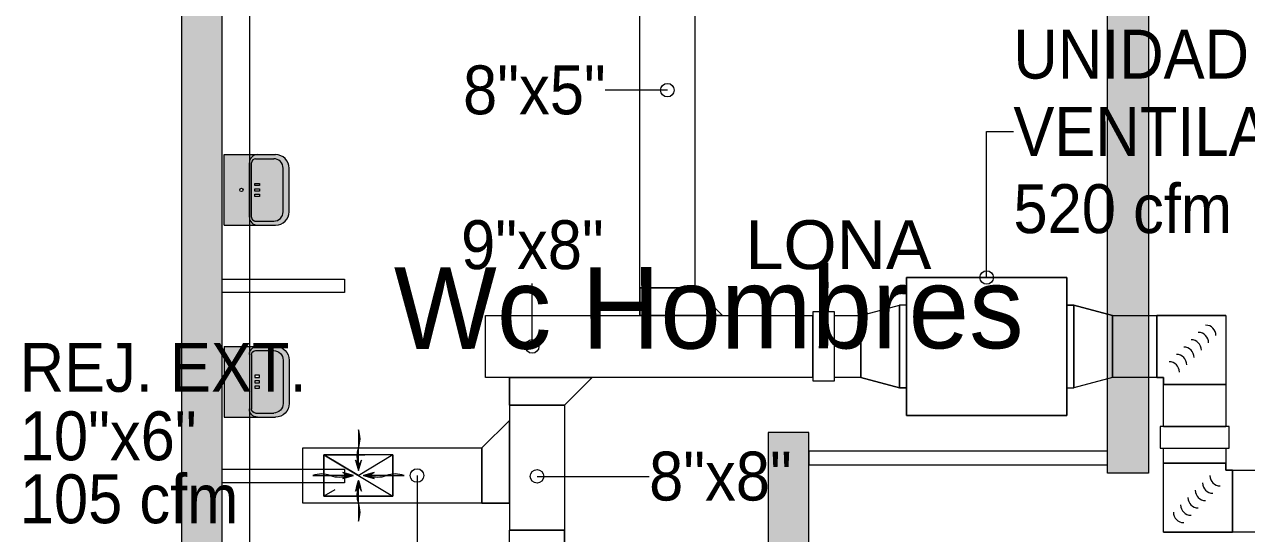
# Model space of a CAD drawing. Header units: metres. Extents: x 32 to 132, y -29 to 44.
# Drawn here: x 54.674 to 59.173, y -16.57 to -14.695 of the extents above; entities that cross this region are included whole.
import ezdxf
from ezdxf.enums import TextEntityAlignment as Align

# ---------------------------------------------------------------- set-up
doc = ezdxf.new("R2010")
doc.units = ezdxf.units.M
doc.header["$LTSCALE"] = 100
doc.linetypes.add('Hidden 1_5', pattern=[0.0022, 0.0015, -0.0007])
for name, color, linetype, lineweight in [('A-DETL-GENF', 7, 'Continuous', 9), ('A-GENM', 7, 'Continuous', 18), ('A-WALL', 8, 'Continuous', 9), ('Arqui', 8, 'Continuous', 0), ('M-EQPM', 7, 'Continuous', 18), ('M-EQPM-IDEN', 7, 'Continuous', 9), ('M-HVAC-CDFF-IDEN', 7, 'Continuous', 9), ('M-HVAC-DUCT', 7, 'Continuous', 18), ('M-HVAC-DUCT-ANNO', 7, 'Hidden 1_5', 18), ('M-HVAC-DUCT-IDEN', 7, 'Continuous', 9)]:
    doc.layers.add(name, color=color, linetype=linetype, lineweight=lineweight)
doc.layers.add('M-HVAC-CDFF', color=8, linetype='Continuous', lineweight=18, true_color=0x414141)
doc.styles.add('ROMAN', font='ROMANS', dxfattribs={"width": 1.2})
doc.styles.add('SansSerif_2', font='SANSS__.TTF', dxfattribs={"width": 0.9, "height": 0.18})
doc.styles.add('SansSerif_3', font='SANSS__.TTF', dxfattribs={"height": 0.18})

# ---------------------------------------------------------------- blocks, each defined once
blk = doc.blocks.new('Est etapa 3 torre')
at = {"layer": 'Arqui'}
blk.add_line((1123.3004, -5955.3542), (1123.3004, -6014.9141), dxfattribs=at)
blk = doc.blocks.new('P8P1P161')
at = {"layer": 'Arqui'}
h = blk.add_hatch(color=256, dxfattribs=at)
h.dxf.hatch_style = 1
h.paths.add_polyline_path([(-0.13, 0), (0.13, 0), (0.13, -0.08), (-0.13, -0.08)])
h.paths.add_polyline_path([(-0.0063, -0.0641, 1), (0.0063, -0.0641, 1)], flags=16)
h.paths.add_polyline_path([(-0.13, -0.08), (0.13, -0.08), (0.13, -0.1233, 0.414214), (0.1, -0.0933), (-0.1, -0.0933, 0.414214), (-0.13, -0.1233)])
h.paths.add_polyline_path([(-0.1, -0.0933), (0.1, -0.0933, -0.414214), (0.13, -0.1233), (0.13, -0.19, -0.414214), (0.08, -0.24), (-0.08, -0.24, -0.414214), (-0.13, -0.19), (-0.13, -0.1233, -0.414214)])
h.paths.add_polyline_path([(-0.1, -0.1014, 0.414214), (-0.1149, -0.1163), (-0.1149, -0.1829, 0.414214), (-0.08, -0.2178), (0.08, -0.2178, 0.414214), (0.1149, -0.1829), (0.1149, -0.1163, 0.414214), (0.1, -0.1014)], flags=16)
h.paths.add_polyline_path([(-0.024, -0.1136), (-0.024, -0.1304), (-0.016, -0.1304), (-0.016, -0.1136)], flags=0)
h.paths.add_polyline_path([(-0.004, -0.1136), (-0.004, -0.1304), (0.004, -0.1304), (0.004, -0.1136)], flags=0)
h.paths.add_polyline_path([(0.016, -0.1136), (0.016, -0.1304), (0.024, -0.1304), (0.024, -0.1136)], flags=0)
h.paths.add_polyline_path([(-0.1149, -0.1163, -0.414214), (-0.1, -0.1014), (0.1, -0.1014, -0.414214), (0.1149, -0.1163), (0.1149, -0.1829, -0.414214), (0.08, -0.2178), (-0.08, -0.2178, -0.414214), (-0.1149, -0.1829)], flags=0)
h = blk.add_hatch(color=256, dxfattribs=at)
h.dxf.hatch_style = 1
h.paths.add_polyline_path([(-0.1149, -0.1163), (-0.1149, -0.1829, 0.414214), (-0.08, -0.2178), (0.08, -0.2178, 0.414214), (0.1149, -0.1829), (0.1149, -0.1163, 0.414214), (0.1, -0.1014), (-0.1, -0.1014, 0.414214)])
h.paths.add_polyline_path([(0.024, -0.1304), (0.016, -0.1304), (0.016, -0.1136), (0.024, -0.1136)], flags=16)
h.paths.add_polyline_path([(0.004, -0.1304), (-0.004, -0.1304), (-0.004, -0.1136), (0.004, -0.1136)], flags=16)
h.paths.add_polyline_path([(-0.016, -0.1304), (-0.024, -0.1304), (-0.024, -0.1136), (-0.016, -0.1136)], flags=16)
for p, q in [((-0.13, 0), (0.13, 0)), ((-0.13, 0), (-0.13, -0.1233)), ((0.13, 0), (0.13, -0.1233)), ((-0.13, -0.1233), (-0.13, -0.19)), ((-0.1149, -0.1163), (-0.1149, -0.1829)), ((-0.1, -0.0933), (0.1, -0.0933)), ((-0.1, -0.1014), (0.1, -0.1014)), ((-0.024, -0.1304), (-0.024, -0.1136)), ((-0.024, -0.1136), (-0.016, -0.1136)), ((-0.016, -0.1304), (-0.024, -0.1304)), ((-0.016, -0.1136), (-0.016, -0.1304)), ((-0.004, -0.1136), (0.004, -0.1136)), ((-0.004, -0.1304), (-0.004, -0.1136)), ((0.004, -0.1304), (-0.004, -0.1304)), ((0.004, -0.1136), (0.004, -0.1304)), ((0.016, -0.1304), (0.016, -0.1136)), ((0.016, -0.1136), (0.024, -0.1136)), ((0.024, -0.1304), (0.016, -0.1304)), ((0.024, -0.1136), (0.024, -0.1304)), ((0.1149, -0.1163), (0.1149, -0.1829)), ((0.13, -0.1233), (0.13, -0.19)), ((-0.08, -0.2178), (0.08, -0.2178)), ((-0.08, -0.24), (0.08, -0.24))]:
    blk.add_line(p, q, dxfattribs=at)
blk.add_circle((0, -0.0641), 0.00632, dxfattribs=at)
for centre, radius, start, end in [((-0.1, -0.1233), 0.03, 90, 180), ((-0.1, -0.1163), 0.0149, 90, 180), ((0.1, -0.1233), 0.03, 0, 90), ((0.1, -0.1163), 0.0149, 0, 90), ((-0.08, -0.19), 0.05, 180, 270), ((-0.08, -0.1829), 0.0349, 180, 270), ((0.08, -0.1829), 0.0349, 270, 0), ((0.08, -0.19), 0.05, 270, 0)]:
    blk.add_arc(centre, radius, start, end, dxfattribs=at)
at = {"layer": 'Arqui', "style": 'ROMAN', "width": 1.2}
for tag, flags, p in [('CODIN', 3, (0.0177, -0.6472)), ('CODIN0', 1, (-0.032, -0.9754))]:
    blk.add_attdef(tag, text='', height=0.21, dxfattribs=dict(at, flags=flags)).set_placement(p, align=Align.MIDDLE)
blk = doc.blocks.new('A$C648cc0e8')
at = {"layer": 'Arqui', "ltscale": 0.03}
h = blk.add_hatch(color=256, dxfattribs=at)
h.dxf.hatch_style = 1
h.paths.add_polyline_path([(24.0211, 17.3004), (24.0211, 17.1504), (24.3693, 17.1504), (24.3693, 17.3004)])
h.paths.add_polyline_path([(24.3693, 17.3004), (24.5193, 17.3004), (24.5193, 15.9507), (24.3693, 15.9507)])
h.paths.add_polyline_path([(27.0808, 15.8004), (27.0808, 15.9504), (24.0211, 15.9508), (24.0211, 15.8007)])
h.paths.add_polyline_path([(23.6711, 11.1767), (23.6711, 15.8014), (23.5211, 15.8014), (23.5211, 11.5421), (23.5211, 11.1767)])
h.paths.add_polyline_path([(27.0808, 12.626), (26.9307, 12.626), (26.9307, 15.8004), (27.0808, 15.8004)])
h.paths.add_polyline_path([(25.6805, 12.776), (25.6807, 11.0864), (25.8307, 11.0864), (25.8305, 12.776)])
h.paths.add_polyline_path([(25.8307, 11.0864), (25.9807, 11.0866), (25.9807, 11.2367), (25.8307, 11.2365)])
h.paths.add_polyline_path([(27.0808, 11.2366), (26.9307, 11.2366), (26.9307, 10.5869), (27.0807, 10.5869)])
h.paths.add_polyline_path([(26.8808, 11.0864), (26.9307, 11.0866), (26.9307, 11.2367), (26.8808, 11.2364)])
h.paths.add_polyline_path([(26.9308, 9.3869), (26.9308, 8.892), (27.0808, 8.892), (27.0808, 9.3869)])
h.paths.add_polyline_path([(23.5211, 8.742), (27.0808, 8.742), (27.0808, 8.892), (24.0211, 8.892), (24.0211, 8.7766), (23.5211, 8.7766)])
h.paths.add_polyline_path([(30.3965, 11.2366), (30.3965, 11.0866), (29.8301, 11.0866), (29.8301, 8.722), (29.68, 8.722), (29.68, 11.2366)])
h.paths.add_polyline_path([(32.9489, 11.2366), (32.9489, 11.0866), (32.5211, 11.0866), (32.5211, 11.1766), (32.0211, 11.1766), (32.0211, 11.0866), (31.5965, 11.0866), (31.5965, 11.2366)])
h.paths.add_polyline_path([(29.8301, 8.722), (36.8726, 8.722), (36.8726, 8.8747), (29.8301, 8.8747)])
h.paths.add_polyline_path([(35.1481, 11.2366), (35.1481, 11.0866), (34.1489, 11.0866), (34.1489, 11.2366)])
h.paths.add_polyline_path([(34.5735, 8.8747), (34.7235, 8.8747), (34.7235, 11.0866), (34.5735, 11.0866), (34.5735, 11.0886), (34.5735, 8.8747), (34.5734, 8.8747)])
h.paths.add_polyline_path([(36.3481, 11.2366), (36.3481, 11.0866), (36.8726, 11.0866), (36.8726, 8.722), (37.0227, 8.722), (37.0227, 11.2366)])
h.paths.add_polyline_path([(40.0187, 8.8766), (43.8199, 8.8766), (43.8199, 8.7266), (39.4687, 8.7265), (39.4687, 11.1756), (39.5187, 11.1757), (39.5187, 8.7757), (40.0187, 8.7757)])
h.paths.add_polyline_path([(43.254, 10.3802), (43.254, 8.8766), (43.104, 8.8766), (43.1039, 10.3802)], flags=17)
h.paths.add_polyline_path([(43.254, 10.3802), (43.6699, 10.3803), (43.6699, 10.2302), (43.254, 10.2302)], flags=17)
h.paths.add_polyline_path([(43.8199, 10.3803), (43.8199, 8.8766), (43.6699, 8.8766), (43.6699, 10.3803)])
h.paths.add_polyline_path([(39.6322, 11.1753), (39.6322, 14.7882), (39.4687, 14.7882), (39.4687, 11.176)])
h.paths.add_polyline_path([(40.6752, 12.6961), (43.6699, 12.6961), (43.6699, 12.5461), (40.6752, 12.5461)])
h.paths.add_polyline_path([(41.1272, 13.6353), (41.1272, 12.6961), (41.2772, 12.6961), (41.2772, 13.6353)])
h.paths.add_polyline_path([(39.7688, 12.6961), (39.6322, 12.6961), (39.6322, 12.5461), (39.7688, 12.5461)])
h.paths.add_polyline_path([(43.8199, 14.7882), (43.8199, 13.5844), (43.6699, 13.5844), (43.6699, 14.7882)])
h.paths.add_polyline_path([(41.1208, 14.7882), (43.6699, 14.7882), (43.6699, 14.6382), (41.1208, 14.6381)])
h.paths.add_polyline_path([(41.1271, 18.5566), (41.1272, 16.9957), (41.2772, 16.9957), (41.2771, 18.5566)])
h.paths.add_polyline_path([(42.892, 18.5529), (41.1271, 18.5567), (41.1271, 18.7068), (42.8929, 18.7027)])
h.paths.add_polyline_path([(38.6235, 17.3022), (34.972, 17.3022), (34.972, 17.1522), (38.6235, 17.1522)])
h.paths.add_polyline_path([(36.9227, 14.7882), (36.7726, 14.7882), (36.7726, 16.1132), (36.9226, 16.1132)])
h.paths.add_polyline_path([(36.7726, 15.7996), (36.7726, 15.9496), (36.1389, 15.9502), (36.1389, 15.8002)])
h.paths.add_polyline_path([(29.68, 14.7882), (36.9227, 14.7882), (36.9227, 14.6382), (29.68, 14.6382)])
h.paths.add_polyline_path([(35.2735, 14.7883), (35.1235, 14.7883), (35.1234, 15.8), (35.2734, 15.8)])
h.paths.add_polyline_path([(34.6849, 15.7998), (34.6849, 15.9499), (35.3389, 15.9502), (35.3389, 15.8002)])
h.paths.add_polyline_path([(33.3211, 15.8001), (33.3211, 15.9501), (33.8849, 15.9504), (33.8849, 15.8004)])
h.paths.add_polyline_path([(33.6243, 14.7884), (33.4743, 14.7884), (33.4742, 15.8002), (33.6243, 15.8002)])
h.paths.add_polyline_path([(29.68, 15.8001), (29.68, 15.9501), (32.0211, 15.9504), (32.0211, 15.8004)])
h.paths.add_polyline_path([(29.6802, 14.7882), (29.68, 15.8001), (29.8301, 15.8001), (29.8302, 14.7882)])
h.paths.add_polyline_path([(34.972, 17.3022), (34.9722, 20.0011), (35.1224, 20.0011), (35.1221, 17.3022)])
h.paths.add_polyline_path([(43.0199, 20.1511), (34.972, 20.1511), (34.972, 20.0011), (43.0199, 20.0011)])
at = {"layer": 'Arqui'}
for points in [[(23.6711, 11.1767), (23.6711, 15.8014), (23.5211, 15.8014), (23.5211, 11.5421), (23.5211, 11.5421), (23.5211, 11.5421), (23.5211, 11.1767), (23.5211, 11.1767)], [(27.0808, 12.626), (26.9307, 12.626), (26.9307, 15.8004), (27.0808, 15.8004)], [(24.121, 13.3413), (24.121, 13.2913), (23.671, 13.2913), (23.671, 13.3413)], [(25.6805, 12.776), (25.6807, 11.0864), (25.8307, 11.0864), (25.8305, 12.776)], [(26.9307, 12.6578), (26.9307, 12.7078), (25.8305, 12.7078), (25.8305, 12.6578)], [(24.121, 12.6413), (24.121, 12.5913), (23.671, 12.5913), (23.671, 12.6413)]]:
    blk.add_lwpolyline(points, close=True, dxfattribs=at)
blk.add_blockref('Est etapa 3 torre', (-1099.5293, 6020.7245), dxfattribs=at)
at = {"layer": 'Arqui', "extrusion": (0, 0, -1), "xscale": -1, "zscale": -1}
for rotation in [269.9999834825436, 269.9999834825435]:
    blk.add_blockref('P8P1P161', (-23.6777, 13.6695), dxfattribs=dict(at, rotation=rotation))
at = {"layer": 'Arqui', "extrusion": (0, 0, -1), "zscale": -1}
for rotation in [270.0000165174564, 270.0000165174565]:
    blk.add_blockref('P8P1P161', (-23.6777, 12.963), dxfattribs=dict(at, rotation=rotation))
at = {"layer": 'Arqui'}
blk.add_text('Wc Hombres', height=0.3, rotation=0.0669, dxfattribs=at).set_placement((24.3035, 13.0841))
blk = doc.blocks.new('Cabinet Fan-BCF-1 - BCF-106-1705074-NIVEL 05')
at = {"layer": 'M-EQPM', "color": 1, "true_color": 0xff0000}
for p, q in [((58.5114, -15.6271), (57.9208, -15.6271)), ((57.9208, -15.6271), (57.9208, -16.1351)), ((57.9208, -16.1351), (57.9208, -15.6271)), ((57.9208, -15.6271), (58.5114, -15.6271)), ((58.5114, -16.1351), (58.5114, -15.6271)), ((58.5114, -15.6271), (58.5114, -16.1351)), ((57.8954, -16.0335), (57.8954, -15.7287)), ((57.8954, -15.7287), (57.8954, -16.0335)), ((57.9208, -15.7287), (57.8954, -15.7287)), ((57.9208, -15.7287), (57.8954, -15.7287)), ((57.9208, -16.0335), (57.9208, -15.7287)), ((57.9208, -15.7287), (57.9208, -16.0335)), ((58.5114, -15.7287), (58.5114, -16.0335)), ((58.5114, -16.0335), (58.5114, -15.7287)), ((58.5368, -15.7287), (58.5114, -15.7287)), ((58.5114, -15.7287), (58.5368, -15.7287)), ((58.5368, -15.7287), (58.5368, -16.0335)), ((58.5368, -16.0335), (58.5368, -15.7287)), ((57.8954, -16.0335), (57.9208, -16.0335)), ((57.9208, -16.0335), (57.8954, -16.0335)), ((58.5114, -16.0335), (58.5368, -16.0335)), ((58.5114, -16.0335), (58.5368, -16.0335)), ((57.9208, -16.1351), (58.5114, -16.1351)), ((58.5114, -16.1351), (57.9208, -16.1351))]:
    blk.add_line(p, q, dxfattribs=at)
blk = doc.blocks.new('REJILLA EXTRACCION - 10_x6_-1975830-NIVEL 05')
at = {"layer": 'A-DETL-GENF', "lineweight": 18, "true_color": 0x00ff00}
for points in [[(0, 0.1028), (0.0051, 0.1243), (0.0051, 0.1465), (0, 0.168)], [(0, 0.0375), (0, 0.1028), (-0.0051, 0.0812), (-0.0051, 0.0591)], [(0, 0.018), (0.0113, 0.057), (0, 0.0375), (-0.0112, 0.057)], [(-0.1683, 0), (-0.103, 0), (-0.1246, 0.0051), (-0.1467, 0.0051), (-0.1556, 0.003)], [(-0.0572, -0.0112), (-0.0183, 0), (-0.0572, 0.0113), (-0.0378, 0)], [(0.0572, -0.0112), (0.0378, 0), (0.0572, 0.0113), (0.0183, 0)], [(0.103, 0), (0.1683, 0), (0.1467, 0.0051), (0.1246, 0.0051)], [(-0.0815, -0.0051), (-0.0593, -0.0051), (-0.0378, 0), (-0.103, 0)], [(-0.0112, -0.057), (0, -0.0375), (0.0113, -0.057), (0, -0.018)], [(0, -0.1028), (0, -0.0375), (-0.0051, -0.0591), (-0.0051, -0.0812)], [(0.0593, -0.0051), (0.0815, -0.0051), (0.103, 0), (0.0378, 0)], [(0, -0.168), (0.0051, -0.1465), (0.0051, -0.1243), (0, -0.1028)]]:
    blk.add_hatch(color=3, dxfattribs=at).paths.add_polyline_path(points)
at = {"layer": 'A-DETL-GENF', "color": 3, "true_color": 0x00ff00}
for p, q in [((0, 0.168), (0, 0.1028)), ((0, 0.0375), (0, 0.1028)), ((0, 0.0375), (-0.0112, 0.057)), ((-0.0112, 0.057), (0, 0.018)), ((0, 0.018), (0.0113, 0.057)), ((0.0113, 0.057), (0, 0.0375)), ((-0.0183, 0), (-0.0572, 0.0113)), ((-0.0572, 0.0113), (-0.0378, 0)), ((-0.0378, 0), (-0.0572, -0.0112)), ((-0.0572, -0.0112), (-0.0183, 0)), ((-0.0183, 0), (-0.0443, 0.0075)), ((-0.0443, -0.0075), (-0.0183, 0)), ((-0.0075, 0.044), (0, 0.018)), ((0, 0.018), (0.0075, 0.044)), ((0.0572, 0.0113), (0.0183, 0)), ((0.0183, 0), (0.0443, 0.0075)), ((0.0443, -0.0075), (0.0183, 0)), ((0.0183, 0), (0.0572, -0.0112)), ((0.0378, 0), (0.0572, 0.0113)), ((0.0572, -0.0112), (0.0378, 0)), ((-0.1683, 0), (-0.103, 0)), ((-0.0378, 0), (-0.103, 0)), ((0, -0.018), (-0.0112, -0.057)), ((-0.0112, -0.057), (0, -0.0375)), ((-0.0075, -0.044), (0, -0.018)), ((0, -0.018), (0.0075, -0.044)), ((0.0113, -0.057), (0, -0.018)), ((0, -0.1028), (0, -0.0375)), ((0, -0.0375), (0.0113, -0.057)), ((0.103, 0), (0.0378, 0)), ((0.103, 0), (0.1683, 0)), ((0, -0.1028), (0, -0.168))]:
    blk.add_line(p, q, dxfattribs=at)
for centre, start, end in [((-0.0903, 0.1354), 340.1305, 19.8695), ((0.0903, 0.0701), 160.1305, 199.8695), ((-0.1356, -0.0903), 70.1305, 109.8695), ((0.1356, -0.0903), 70.1305, 109.8695), ((-0.0704, 0.0903), 250.1305, 289.8695), ((0.0903, -0.0701), 160.1305, 199.8695), ((0.0704, 0.0903), 250.1305, 289.8695), ((-0.0903, -0.1354), 340.1305, 19.8695)]:
    blk.add_arc(centre, 0.096, start, end, dxfattribs=at)
at = {"layer": 'M-HVAC-CDFF', "color": 3, "true_color": 0x00ff00}
for p, q in [((0.127, 0.0762), (-0.127, 0.0762)), ((-0.127, 0.0762), (-0.127, -0.0762)), ((-0.127, 0.0762), (0.127, -0.0762)), ((0.127, -0.0762), (0.127, 0.0762)), ((-0.127, -0.0762), (0.127, -0.0762))]:
    blk.add_line(p, q, dxfattribs=at)
blk = doc.blocks.new('M_Rectangular Transition - Angle - 30 LAMINA-1975978-NIVEL 05')
at = {"layer": 'M-HVAC-DUCT', "color": 3, "true_color": 0x00ff00}
for p, q in [((57.7532, -15.7668), (57.8954, -15.7287)), ((57.7532, -15.7668), (57.8954, -15.7287)), ((57.8954, -16.0335), (57.8954, -15.7287)), ((57.8954, -15.7287), (57.8954, -16.0335)), ((57.7532, -15.7668), (57.7532, -15.9954)), ((57.7532, -15.9954), (57.7532, -15.7668)), ((57.7532, -15.9954), (57.8954, -16.0335)), ((57.8954, -16.0335), (57.7532, -15.9954))]:
    blk.add_line(p, q, dxfattribs=at)
blk = doc.blocks.new('Rectangular Tap - ZAPATA - ZAPATA FIBRA DE VIDRIO-1976697-NIVEL 05')
at = {"layer": 'M-HVAC-DUCT', "color": 3, "true_color": 0x00ff00}
for p, q in [((56.939, -15.6652), (57.1422, -15.6652)), ((56.939, -15.6652), (56.939, -15.7668)), ((56.939, -15.7668), (56.939, -15.6652)), ((57.1422, -15.6652), (56.939, -15.6652)), ((57.2438, -15.7668), (57.1422, -15.6652)), ((57.2438, -15.7668), (57.1422, -15.6652)), ((56.939, -15.7668), (57.2438, -15.7668)), ((57.2438, -15.7668), (56.939, -15.7668))]:
    blk.add_line(p, q, dxfattribs=at)
blk = doc.blocks.new('M_Rectangular Takeoff - LAMINA-1980375-NIVEL 05')
at = {"layer": 'M-HVAC-DUCT', "color": 3, "true_color": 0x00ff00}
for p, q in [((56.0303, -16.2802), (55.7763, -16.2802)), ((55.7763, -16.2802), (55.7763, -16.4326)), ((55.7763, -16.2802), (55.7763, -16.4326)), ((56.0303, -16.2802), (55.7763, -16.2802)), ((55.7763, -16.2802), (55.7763, -16.4326)), ((56.0303, -16.2802), (55.7763, -16.2802)), ((56.0303, -16.4326), (56.0303, -16.2802)), ((56.0303, -16.4326), (56.0303, -16.2802)), ((56.0303, -16.4326), (56.0303, -16.2802)), ((55.7763, -16.4326), (56.0303, -16.4326)), ((55.7763, -16.4326), (56.0303, -16.4326)), ((55.7763, -16.4326), (56.0303, -16.4326))]:
    blk.add_line(p, q, dxfattribs=at)
blk = doc.blocks.new('Rectangular Elbow - Mitered - Single Thickness Vanes - LAMINA-V30-NIVEL 05')
at = {"layer": 'A-GENM', "color": 3, "true_color": 0x00ff00}
for centre in [(59.0762, -16.3568), (59.0762, -16.3568), (59.0223, -16.4107), (59.0223, -16.4107), (59.0492, -16.3838), (59.0492, -16.3838), (58.9684, -16.4646), (58.9684, -16.4646), (58.9953, -16.4376), (58.9953, -16.4376), (58.9415, -16.4915), (58.9415, -16.4915)]:
    blk.add_arc(centre, 0.0381, 180, 270, dxfattribs=at)
at = {"layer": 'M-HVAC-DUCT', "color": 3, "true_color": 0x00ff00}
for p, q in [((59.0962, -16.3114), (58.8676, -16.3114)), ((58.8676, -16.3114), (59.0962, -16.3114)), ((58.8676, -16.5654), (58.8676, -16.3114)), ((58.8676, -16.5654), (58.8676, -16.3114)), ((59.0962, -16.3114), (59.0962, -16.3368)), ((59.0962, -16.3368), (59.0962, -16.3114)), ((59.0962, -16.3368), (59.1216, -16.3368)), ((59.1216, -16.3368), (59.0962, -16.3368)), ((59.1216, -16.5654), (59.1216, -16.3368)), ((59.1216, -16.3368), (59.1216, -16.5654)), ((58.8676, -16.5654), (59.1216, -16.5654)), ((59.1216, -16.5654), (58.8676, -16.5654))]:
    blk.add_line(p, q, dxfattribs=at)
blk = doc.blocks.new('Rectangular Elbow - Mitered - Single Thickness Vanes - LAMINA-V31-NIVEL 05')
at = {"layer": 'A-GENM', "color": 3, "true_color": 0x00ff00}
for centre in [(58.9953, -15.8676), (58.9953, -15.8676), (59.0223, -15.8407), (59.0223, -15.8407), (58.9684, -15.8946), (58.9684, -15.8946), (58.9145, -15.9485), (58.9145, -15.9485), (58.9415, -15.9215), (58.9415, -15.9215), (58.8876, -15.9754), (58.8876, -15.9754)]:
    blk.add_arc(centre, 0.0381, 360, 90, dxfattribs=at)
at = {"layer": 'M-HVAC-DUCT', "color": 3, "true_color": 0x00ff00}
for p, q in [((59.0962, -15.7668), (58.8422, -15.7668)), ((58.8422, -15.7668), (58.8422, -15.9954)), ((58.8422, -15.9954), (58.8422, -15.7668)), ((58.8422, -15.7668), (59.0962, -15.7668)), ((59.0962, -15.7668), (59.0962, -16.0208)), ((59.0962, -15.7668), (59.0962, -16.0208)), ((58.8676, -15.9954), (58.8422, -15.9954)), ((58.8422, -15.9954), (58.8676, -15.9954)), ((58.8676, -16.0208), (58.8676, -15.9954)), ((58.8676, -15.9954), (58.8676, -16.0208)), ((58.8676, -16.0208), (59.0962, -16.0208)), ((59.0962, -16.0208), (58.8676, -16.0208))]:
    blk.add_line(p, q, dxfattribs=at)
blk = doc.blocks.new('M_Rectangular Transition - Angle - 30 LAMINA-2700544-NIVEL 05')
at = {"layer": 'M-HVAC-DUCT', "color": 3, "true_color": 0x00ff00}
for p, q in [((58.679, -15.7668), (58.5368, -15.7287)), ((58.5368, -15.7287), (58.679, -15.7668)), ((58.5368, -15.7287), (58.5368, -16.0335)), ((58.5368, -16.0335), (58.5368, -15.7287)), ((58.679, -15.9954), (58.679, -15.7668)), ((58.679, -15.7668), (58.679, -15.9954)), ((58.679, -15.9954), (58.5368, -16.0335)), ((58.679, -15.9954), (58.5368, -16.0335))]:
    blk.add_line(p, q, dxfattribs=at)
blk = doc.blocks.new('Rectangular Tap - ZAPATA - ZAPATA FIBRA DE VIDRIO-2722051-NIVEL 05')
at = {"layer": 'M-HVAC-DUCT', "color": 3, "true_color": 0x00ff00}
for p, q in [((56.459, -15.9954), (56.7638, -15.9954)), ((56.459, -16.0971), (56.459, -15.9954)), ((56.7638, -15.9954), (56.459, -15.9954)), ((56.459, -15.9954), (56.459, -16.0971)), ((56.459, -15.9954), (56.459, -15.9954)), ((56.7638, -15.9954), (56.6622, -16.0971)), ((56.7638, -15.9954), (56.6622, -16.0971)), ((56.7638, -15.9954), (56.7638, -15.9954)), ((56.459, -16.0971), (56.6622, -16.0971)), ((56.6622, -16.0971), (56.459, -16.0971)), ((56.459, -16.0971), (56.459, -16.0971)), ((56.6622, -16.0971), (56.6622, -16.0971))]:
    blk.add_line(p, q, dxfattribs=at)
blk = doc.blocks.new('M_Rectangular Transition - Angle - 30 LAMINA-2706621-NIVEL 05')
at = {"layer": 'M-HVAC-DUCT', "color": 3, "true_color": 0x00ff00}
for p, q in [((0, 0.1016), (0, -0.1016)), ((0, 0.1016), (0.1422, 0.1016)), ((0, 0.1016), (0.1422, 0.1016)), ((0, -0.1016), (0, 0.1016)), ((0.1422, -0.1016), (0.1422, 0.1016)), ((0.1422, 0.1016), (0.1422, -0.1016)), ((0, -0.1016), (0.1422, -0.1016)), ((0.1422, -0.1016), (0, -0.1016))]:
    blk.add_line(p, q, dxfattribs=at)
blk = doc.blocks.new('Rectangular Tap - ZAPATA - ZAPATA FIBRA DE VIDRIO-2706677-NIVEL 05')
at = {"layer": 'M-HVAC-DUCT', "color": 3, "true_color": 0x00ff00}
for p, q in [((56.3574, -16.2548), (56.459, -16.1532)), ((56.3574, -16.2548), (56.459, -16.1532)), ((56.459, -16.1532), (56.459, -16.458)), ((56.459, -16.458), (56.459, -16.1532)), ((56.3574, -16.2548), (56.3574, -16.458)), ((56.3574, -16.458), (56.3574, -16.2548)), ((56.459, -16.458), (56.3574, -16.458)), ((56.3574, -16.458), (56.459, -16.458))]:
    blk.add_line(p, q, dxfattribs=at)
blk = doc.blocks.new('Lona - Standard-2720916-NIVEL 05')
at = {"layer": 'M-HVAC-DUCT', "color": 30, "true_color": 0xff8000}
for p, q in [((59.1089, -16.1761), (58.8549, -16.1761)), ((58.8549, -16.1761), (58.8549, -16.2561)), ((59.1089, -16.2561), (59.1089, -16.1761)), ((58.8549, -16.2561), (59.1089, -16.2561))]:
    blk.add_line(p, q, dxfattribs=at)
blk = doc.blocks.new('Lona - Standard-V32-NIVEL 05')
at = {"layer": 'M-HVAC-DUCT', "color": 30, "true_color": 0xff8000}
for p, q in [((57.656, -15.7541), (57.576, -15.7541)), ((57.576, -15.7541), (57.576, -16.0081)), ((57.656, -16.0081), (57.656, -15.7541)), ((57.576, -16.0081), (57.656, -16.0081))]:
    blk.add_line(p, q, dxfattribs=at)

msp = doc.modelspace()

# ---------------------------------------------------------------- linework, layer by layer
at = {"layer": 'M-EQPM-IDEN'}
for p, q in [((58.2161, -15.0898), (58.3146, -15.0898)), ((58.2161, -15.6271), (58.2161, -15.0898))]:
    msp.add_line(p, q, dxfattribs=at)
msp.add_circle((58.2161, -15.6271), 0.025, dxfattribs=at)
at = {"layer": 'M-HVAC-DUCT', "color": 3, "true_color": 0x00ff00}
for p, q in [((56.939, -15.6652), (56.939, -14.0915)), ((57.1422, -14.0915), (57.1422, -15.6652)), ((56.939, -15.6652), (57.1422, -15.6652)), ((56.3711, -15.9954), (56.3711, -15.7668)), ((56.3711, -15.7668), (57.576, -15.7668)), ((57.576, -15.9954), (57.576, -15.7668)), ((57.656, -15.9954), (57.656, -15.7668)), ((57.656, -15.7668), (57.7532, -15.7668)), ((57.7532, -15.9954), (57.7532, -15.7668)), ((58.679, -15.9954), (58.679, -15.7668)), ((58.679, -15.7668), (58.8422, -15.7668)), ((58.8422, -15.9954), (58.8422, -15.7668)), ((57.576, -15.9954), (56.3711, -15.9954)), ((57.7532, -15.9954), (57.656, -15.9954)), ((58.8422, -15.9954), (58.679, -15.9954)), ((58.8676, -16.0208), (59.0962, -16.0208)), ((58.8676, -16.1761), (58.8676, -16.0208)), ((59.0962, -16.0208), (59.0962, -16.1761)), ((56.459, -16.097), (56.459, -16.097)), ((56.459, -16.097), (56.6622, -16.097)), ((56.6622, -16.097), (56.459, -16.097)), ((56.459, -16.097), (56.459, -16.5578)), ((56.6622, -16.097), (56.6622, -16.097)), ((56.6622, -16.097), (56.6622, -16.5578)), ((58.8676, -16.1761), (59.0962, -16.1761)), ((55.699, -16.458), (55.699, -16.2548)), ((55.699, -16.2548), (56.3574, -16.2548)), ((55.7763, -16.4326), (55.7763, -16.2802)), ((56.0303, -16.2802), (55.7763, -16.2802)), ((56.0303, -16.2802), (56.0303, -16.4326)), ((56.3574, -16.458), (56.3574, -16.2548)), ((58.8676, -16.2561), (59.0962, -16.2561)), ((58.8676, -16.3114), (58.8676, -16.2561)), ((59.0962, -16.2561), (59.0962, -16.3114)), ((58.8676, -16.3114), (59.0962, -16.3114)), ((59.1216, -16.3368), (59.1216, -16.5654)), ((59.1216, -16.3368), (70.0454, -16.3368)), ((56.3574, -16.458), (55.699, -16.458)), ((56.0303, -16.4326), (55.7763, -16.4326)), ((56.459, -16.5578), (56.6622, -16.5578)), ((56.6622, -16.5578), (56.459, -16.5578)), ((56.459, -16.5578), (56.459, -16.5578)), ((56.6622, -16.5578), (56.6622, -16.5578)), ((70.0454, -16.5654), (59.1216, -16.5654))]:
    msp.add_line(p, q, dxfattribs=at)
at = {"layer": 'M-HVAC-DUCT-ANNO', "color": 3, "true_color": 0x00ff00}
for p, q in [((55.7763, -16.4326), (55.7763, -16.2802)), ((55.7763, -16.2802), (56.0303, -16.2802)), ((56.0303, -16.2802), (55.7763, -16.4326)), ((55.9033, -16.3564), (55.7763, -16.2802)), ((56.0303, -16.2802), (56.0303, -16.4326)), ((56.0303, -16.4326), (55.7763, -16.4326))]:
    msp.add_line(p, q, dxfattribs=at)
at = {"layer": 'M-HVAC-DUCT-IDEN'}
for p, q in [((57.0406, -14.9373), (56.8121, -14.9373)), ((56.5429, -15.8811), (56.5429, -15.6499)), ((56.119, -16.3564), (56.119, -16.6571)), ((56.5606, -16.3594), (56.9733, -16.3594))]:
    msp.add_line(p, q, dxfattribs=at)
for centre in [(57.0406, -14.9373), (56.5429, -15.8811), (56.119, -16.3564), (56.5606, -16.3594)]:
    msp.add_circle(centre, 0.025, dxfattribs=at)

# ---------------------------------------------------------------- block references
at = {"layer": 'A-WALL'}
msp.add_blockref('A$C648cc0e8', (31.7306, -28.9743), dxfattribs=at)
at = {"layer": 'M-EQPM', "color": 1, "true_color": 0xff0000}
msp.add_blockref('Cabinet Fan-BCF-1 - BCF-106-1705074-NIVEL 05', (0, 0), dxfattribs=at)
at = {"layer": 'M-HVAC-CDFF', "color": 3, "true_color": 0x00ff00, "rotation": 1.633365160294388e-05}
msp.add_blockref('REJILLA EXTRACCION - 10_x6_-1975830-NIVEL 05', (55.9033, -16.3564), dxfattribs=at)
at = {"layer": 'M-HVAC-DUCT', "color": 3, "true_color": 0x00ff00}
for name in ['Rectangular Tap - ZAPATA - ZAPATA FIBRA DE VIDRIO-1976697-NIVEL 05', 'M_Rectangular Transition - Angle - 30 LAMINA-1975978-NIVEL 05', 'M_Rectangular Transition - Angle - 30 LAMINA-2700544-NIVEL 05', 'Rectangular Elbow - Mitered - Single Thickness Vanes - LAMINA-V31-NIVEL 05', 'Rectangular Tap - ZAPATA - ZAPATA FIBRA DE VIDRIO-2722051-NIVEL 05', 'Rectangular Tap - ZAPATA - ZAPATA FIBRA DE VIDRIO-2706677-NIVEL 05', 'M_Rectangular Takeoff - LAMINA-1980375-NIVEL 05', 'Rectangular Elbow - Mitered - Single Thickness Vanes - LAMINA-V30-NIVEL 05']:
    msp.add_blockref(name, (0, 0), dxfattribs=at)
at = {"layer": 'M-HVAC-DUCT', "color": 30, "true_color": 0xff8000}
for name in ['Lona - Standard-V32-NIVEL 05', 'Lona - Standard-2720916-NIVEL 05']:
    msp.add_blockref(name, (0, 0), dxfattribs=at)
at = {"layer": 'M-HVAC-DUCT', "color": 3, "true_color": 0x00ff00, "rotation": 90.00001716160457}
msp.add_blockref('M_Rectangular Transition - Angle - 30 LAMINA-2706621-NIVEL 05', (56.5606, -16.7), dxfattribs=at)

# ---------------------------------------------------------------- texts
at = {"layer": 'M-EQPM-IDEN', "char_height": 0.18, "attachment_point": 1, "style": 'SansSerif_2'}
for s, insert, width in [('UNIDAD', (58.3146, -14.7148), 1.031772), ('VENTILADORA #P5-1', (58.3146, -14.9993), 2.69848), ('520 cfm', (58.3146, -15.2837), 0.95962)]:
    msp.add_mtext(s, dxfattribs=dict(at, insert=insert, width=width))
at = {"layer": 'M-HVAC-CDFF-IDEN', "char_height": 0.18, "attachment_point": 1, "style": 'SansSerif_2'}
for s, insert, width in [('REJ. EXT.', (54.6563, -15.8682), 1.255443), ('10"x6"', (54.6563, -16.1202), 0.77924), ('105 cfm', (54.6563, -16.3521), 0.95962)]:
    msp.add_mtext(s, dxfattribs=dict(at, insert=insert, width=width))
at = {"layer": 'M-HVAC-DUCT-IDEN', "char_height": 0.18, "attachment_point": 1}
for s, insert, width, style in [('8"x5"', (56.2883, -14.8463), 0.627721, 'SansSerif_2'), ('9"x8"', (56.281, -15.4164), 0.627721, 'SansSerif_2'), ('LONA', (57.3282, -15.4164), 0.817721, 'SansSerif_3'), ('8"x8"', (56.9733, -16.2684), 0.627721, 'SansSerif_2')]:
    msp.add_mtext(s, dxfattribs=dict(at, insert=insert, width=width, style=style))

doc.saveas('drawing.dxf')
